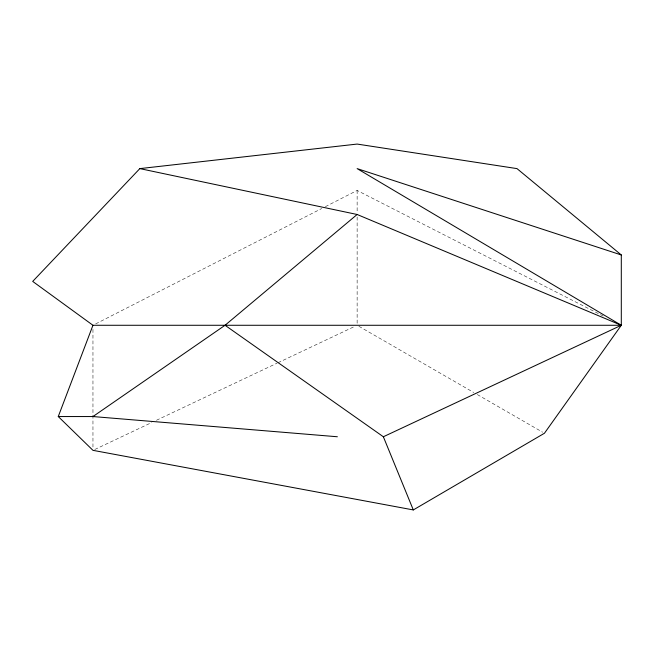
<?xml version="1.0" encoding="UTF-8"?>
<svg xmlns="http://www.w3.org/2000/svg" width="654" height="654" viewBox="0 0 654 654"><rect width="100%" height="100%" fill="white"/><g stroke="black" fill="none" stroke-linecap="round" stroke-linejoin="round"><path stroke-width="0.49" stroke-dasharray="3.27 2.45" d="M95.688 323.885L321.727 208.52M325.357 206.672L357.133 190.453L603.143 316.005M94.805 449.47L151.867 422.451M156.47 420.269L277.051 363.183M277.975 362.749L355.286 326.142M358.899 326.289L473.758 392.506M477.297 394.542L542.681 432.229M357.133 190.453L357.133 212.926M357.133 217.014L357.133 323.231M92.958 329.338L92.958 448.301"/><path stroke-width="0.98" d="M621.3 254.962L357.133 168.609L621.3 325.275L544.447 433.25L413.303 509.932L92.958 450.336L58.263 416.549L92.958 325.275L621.3 325.275L621.3 254.962L516.995 168.609L357.133 144.068L139.842 168.609L32.7 281.408L92.958 325.275M225.05 325.275L357.133 214.487L621.3 325.275L383.358 436.758L225.05 325.275L92.958 416.549L58.263 416.549M92.958 416.549L337.366 436.758M139.842 168.609L357.133 214.487M383.358 436.758L413.303 509.932"/></g></svg>
